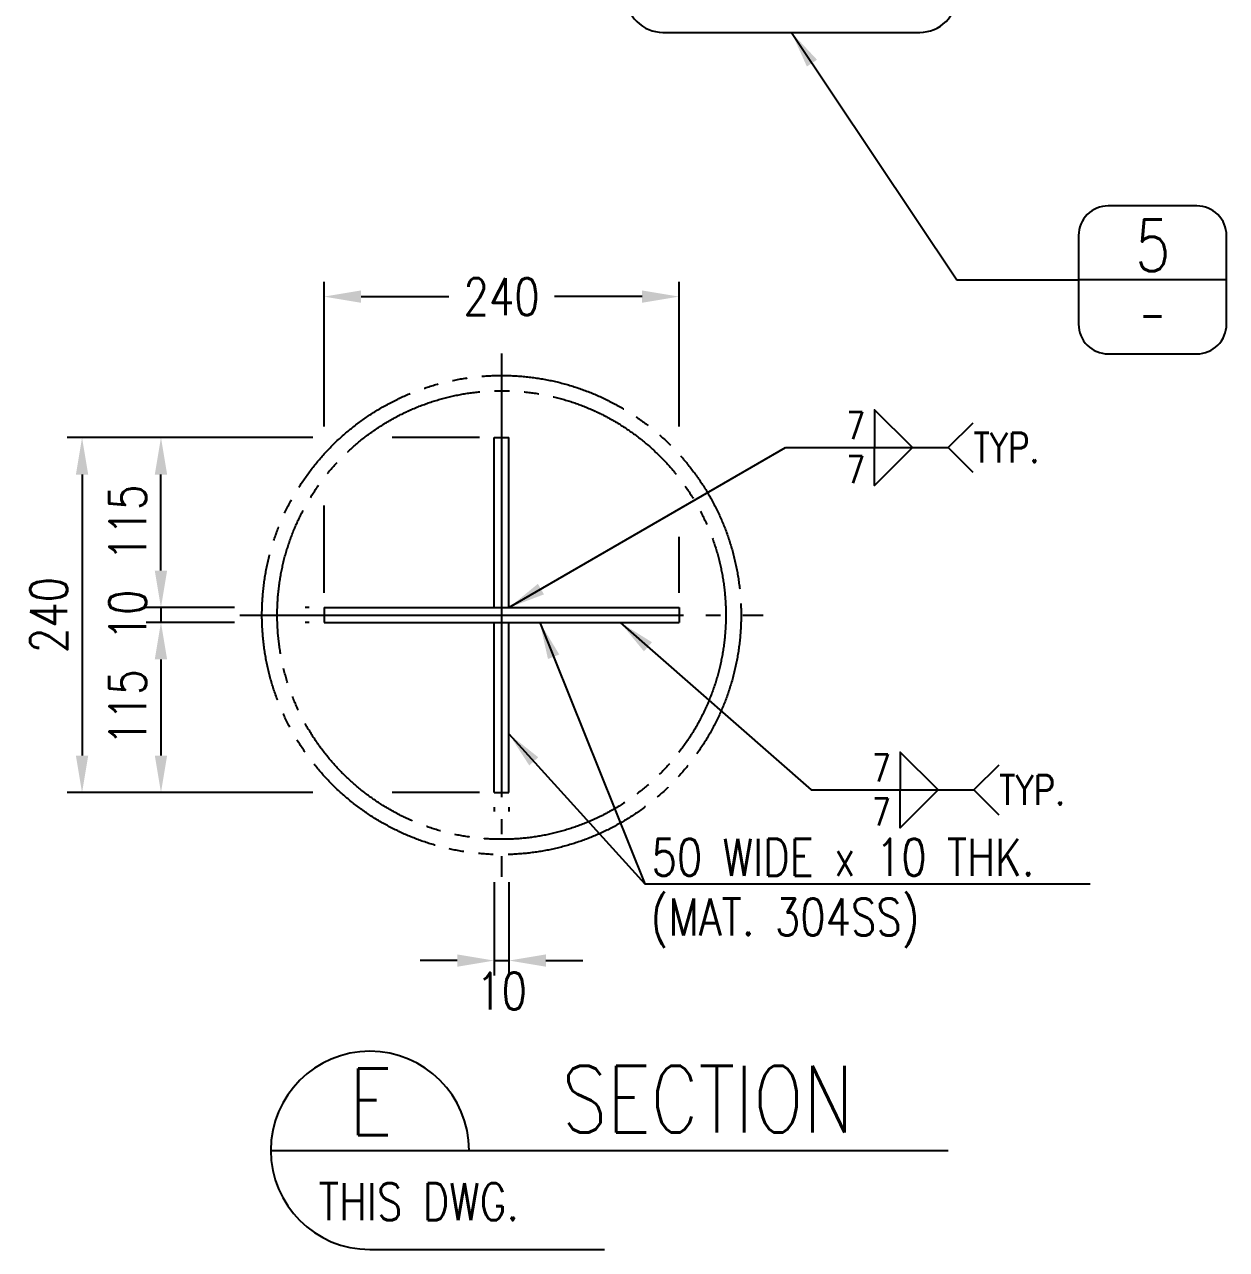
# Model space of a CAD drawing. Header units: millimetres. Extents: x 0 to 91981, y -132907 to 77676.
# Drawn here: x 35172 to 40047, y 64843 to 69812 of the extents above; entities that cross this region are included whole.
import ezdxf
from ezdxf.enums import TextEntityAlignment as Align

# ---------------------------------------------------------------- set-up
doc = ezdxf.new("R2010")
doc.units = ezdxf.units.MM
doc.header["$LTSCALE"] = 60
doc.linetypes.add('JNK-CENTER', pattern=[34, 30, -1.5, 1, -1.5])
doc.linetypes.add('JNK-PHANTOM', pattern=[15, 10, -1, 1, -1, 1, -1])
for name, color, linetype in [('CEN-R', 1, 'JNK-CENTER'), ('CON-C', 4, 'Continuous'), ('CON-G', 3, 'Continuous'), ('CON-W', 7, 'Continuous'), ('CON-Y', 2, 'Continuous'), ('Dim-W', 7, 'Continuous'), ('PHA-W', 7, 'JNK-PHANTOM'), ('TXT-Y', 2, 'Continuous')]:
    doc.layers.add(name, color=color, linetype=linetype)
doc.styles.add('SIMPLEX', font='simplex.shx', dxfattribs={"width": 0.8})
doc.dimstyles.new('DIM60', dxfattribs={"dimscale": 60, "dimtxt": 2.5, "dimasz": 2.5, "dimexe": 1, "dimexo": 1, "dimgap": 1, "dimtad": 1, "dimdsep": 46, "dimtxsty": 'SIMPLEX', "dimcen": 0, "dimclrd": 256, "dimclre": 256, "dimclrt": 2, "dimadec": 1, "dimazin": 2, "dimtfac": 1, "dimtix": 1, "dimtmove": 2, "dimatfit": 2, "dimfxl": 1, "dimarcsym": 1})
doc.dimstyles.new('DIM60x6', dxfattribs={"dimscale": 60, "dimtxt": 2.5, "dimasz": 2.5, "dimexe": 1, "dimexo": 1, "dimgap": 1, "dimtad": 1, "dimdec": 1, "dimlfac": 0.166667, "dimdsep": 46, "dimtxsty": 'SIMPLEX', "dimcen": 0, "dimclrd": 256, "dimclre": 256, "dimclrt": 2, "dimadec": 1, "dimazin": 2, "dimtfac": 1, "dimtdec": 1, "dimtix": 1, "dimtmove": 2, "dimatfit": 2, "dimfxl": 1, "dimarcsym": 1})

# ---------------------------------------------------------------- blocks, each defined once
blk = doc.blocks.new('det-tag')
at = {"layer": 'CON-Y'}
blk.add_line((5, 0), (-5, 0), dxfattribs=at)
blk.add_lwpolyline([(-3, -5), (3, -5, 0.414214), (5, -3), (5, 3, 0.414214), (3, 5), (-3, 5, 0.414214), (-5, 3), (-5, -3, 0.414214)], format="xyb", close=True, dxfattribs=at)
at = {"layer": 'CON-G', "style": 'SIMPLEX', "width": 0.8}
blk.add_attdef('TAG', text='', height=3.5, dxfattribs=at).set_placement((0.023, 0.58), align=Align.CENTER)
at = {"layer": 'CON-Y', "style": 'SIMPLEX', "width": 0.8}
blk.add_attdef('-8888', text='', height=2, dxfattribs=at).set_placement((0, -3.34), align=Align.CENTER)
blk = doc.blocks.new('SECTITLE')
at = {"layer": 'CON-G'}
for p, q in [((-1.7, 0), (44.1, 0)), ((5, -6.7), (20.86, -6.7))]:
    blk.add_line(p, q, dxfattribs=at)
blk.add_arc((5, 0), 6.7, 0, 270, dxfattribs=at)
at = {"layer": 'CON-C', "style": 'SIMPLEX', "width": 0.8}
for tag, p in [('A', (5.06, 1.04)), ('ELEVATION', (27.83, 1.22))]:
    blk.add_attdef(tag, text='', height=4.5, dxfattribs=at).set_placement(p, align=Align.CENTER)
at = {"layer": 'CON-Y', "style": 'SIMPLEX', "width": 0.8}
blk.add_attdef('SCALE', text='', height=2.5, dxfattribs=at).set_placement((44.9, -3.72), align=Align.RIGHT)
blk.add_attdef('H0000-0000', (1.54, -4.72), '', height=2.5, dxfattribs=at)
blk = doc.blocks.new('*D994')
at = {"layer": 'DEFPOINTS', "color": 0, "transparency": 16777216}
for p in [(36386.7, 67446.3), (35725.2, 67386.3), (36386.7, 67386.3)]:
    blk.add_point(p, dxfattribs=at)
at = {"layer": 'Dim-W', "linetype": 'ByBlock', "lineweight": -2, "transparency": 16777216}
for p, q in [((35725.2, 67596.3), (35725.2, 67746.3)), ((36022.9, 67446.3), (35665.2, 67446.3)), ((35725.2, 67446.3), (35725.2, 67386.3)), ((36326.7, 67446.3), (36309.8, 67446.3)), ((36022.9, 67386.3), (35665.2, 67386.3)), ((36326.7, 67386.3), (36309.8, 67386.3)), ((35725.2, 67236.3), (35725.2, 67086.3))]:
    blk.add_line(p, q, dxfattribs=at)
at = {"layer": 'Dim-W', "transparency": 16777216}
for points in [[(35700.2, 67596.3), (35750.2, 67596.3), (35725.2, 67446.3)], [(35700.2, 67236.3), (35750.2, 67236.3), (35725.2, 67386.3)]]:
    blk.add_solid(points, dxfattribs=at)
at = {"layer": 'Dim-W', "color": 2, "transparency": 16777216, "insert": (35590.2, 67416.3), "char_height": 150, "attachment_point": 5, "rotation": 90, "style": 'SIMPLEX'}
blk.add_mtext('10', dxfattribs=at)
blk = doc.blocks.new('*D995')
at = {"layer": 'DEFPOINTS', "color": 0, "transparency": 16777216}
for p in [(35725.2, 68136.3), (37076.7, 68136.3), (36386.7, 67446.3)]:
    blk.add_point(p, dxfattribs=at)
at = {"layer": 'Dim-W', "linetype": 'ByBlock', "lineweight": -2, "transparency": 16777216}
for p, q in [((36341.6, 68136.3), (35665.2, 68136.3)), ((37016.7, 68136.3), (36662.9, 68136.3)), ((35725.2, 67596.3), (35725.2, 67986.3)), ((36022.9, 67446.3), (35837.7, 67446.3)), ((36326.7, 67446.3), (36309.8, 67446.3))]:
    blk.add_line(p, q, dxfattribs=at)
at = {"layer": 'Dim-W', "transparency": 16777216}
for points in [[(35700.2, 67986.3), (35750.2, 67986.3), (35725.2, 68136.3)], [(35700.2, 67596.3), (35750.2, 67596.3), (35725.2, 67446.3)]]:
    blk.add_solid(points, dxfattribs=at)
at = {"layer": 'Dim-W', "color": 2, "transparency": 16777216, "insert": (35590.2, 67791.3), "char_height": 150, "attachment_point": 5, "rotation": 90, "style": 'SIMPLEX'}
blk.add_mtext('115', dxfattribs=at)
blk = doc.blocks.new('*D996')
at = {"layer": 'DEFPOINTS', "color": 0, "transparency": 16777216}
for p in [(36386.7, 67386.3), (35725.2, 66696.3), (37076.7, 66696.3)]:
    blk.add_point(p, dxfattribs=at)
at = {"layer": 'Dim-W', "linetype": 'ByBlock', "lineweight": -2, "transparency": 16777216}
for p, q in [((36022.9, 67386.3), (35837.7, 67386.3)), ((36326.7, 67386.3), (36309.8, 67386.3)), ((35725.2, 67236.3), (35725.2, 66846.3)), ((36341.6, 66696.3), (35665.2, 66696.3)), ((37016.7, 66696.3), (36662.9, 66696.3))]:
    blk.add_line(p, q, dxfattribs=at)
at = {"layer": 'Dim-W', "transparency": 16777216}
for points in [[(35700.2, 67236.3), (35750.2, 67236.3), (35725.2, 67386.3)], [(35700.2, 66846.3), (35750.2, 66846.3), (35725.2, 66696.3)]]:
    blk.add_solid(points, dxfattribs=at)
at = {"layer": 'Dim-W', "color": 2, "transparency": 16777216, "insert": (35590.2, 67041.3), "char_height": 150, "attachment_point": 5, "rotation": 90, "style": 'SIMPLEX'}
blk.add_mtext('115', dxfattribs=at)
blk = doc.blocks.new('*D997')
at = {"layer": 'DEFPOINTS', "color": 0, "transparency": 16777216}
for p in [(37076.7, 68136.3), (35405.2, 66696.3), (37076.7, 66696.3)]:
    blk.add_point(p, dxfattribs=at)
at = {"layer": 'Dim-W', "linetype": 'ByBlock', "lineweight": -2, "transparency": 16777216}
for p, q in [((36341.6, 68136.3), (35345.2, 68136.3)), ((37016.7, 68136.3), (36662.9, 68136.3)), ((35405.2, 67986.3), (35405.2, 66846.3)), ((36341.6, 66696.3), (35345.2, 66696.3)), ((37016.7, 66696.3), (36662.9, 66696.3))]:
    blk.add_line(p, q, dxfattribs=at)
at = {"layer": 'Dim-W', "transparency": 16777216}
for points in [[(35380.2, 67986.3), (35430.2, 67986.3), (35405.2, 68136.3)], [(35380.2, 66846.3), (35430.2, 66846.3), (35405.2, 66696.3)]]:
    blk.add_solid(points, dxfattribs=at)
at = {"layer": 'Dim-W', "color": 2, "transparency": 16777216, "insert": (35270.2, 67416.3), "char_height": 150, "attachment_point": 5, "rotation": 90, "style": 'SIMPLEX'}
blk.add_mtext('240', dxfattribs=at)
blk = doc.blocks.new('*D998')
at = {"layer": 'DEFPOINTS', "color": 0, "transparency": 16777216}
for p in [(37826.7, 68708), (36386.7, 67446.3), (37826.7, 67446.3)]:
    blk.add_point(p, dxfattribs=at)
at = {"layer": 'Dim-W', "linetype": 'ByBlock', "lineweight": -2, "transparency": 16777216}
for p, q in [((36386.7, 68181.4), (36386.7, 68768)), ((37826.7, 68181.4), (37826.7, 68768)), ((36536.7, 68708), (36892.4, 68708)), ((37676.7, 68708), (37320.9, 68708)), ((36386.7, 67506.3), (36386.7, 67860.1)), ((37826.7, 67506.3), (37826.7, 67733.3))]:
    blk.add_line(p, q, dxfattribs=at)
at = {"layer": 'Dim-W', "transparency": 16777216}
for points in [[(36536.7, 68733), (36536.7, 68683), (36386.7, 68708)], [(37676.7, 68733), (37676.7, 68683), (37826.7, 68708)]]:
    blk.add_solid(points, dxfattribs=at)
at = {"layer": 'Dim-W', "color": 2, "transparency": 16777216, "insert": (37106.7, 68708), "char_height": 150, "attachment_point": 5, "style": 'SIMPLEX'}
blk.add_mtext('240', dxfattribs=at)
blk = doc.blocks.new('weld-sy2')
blk.add_lwpolyline([(2.56, 0), (0, -2.56), (0, 0)])
at = {"style": 'SIMPLEX', "width": 0.8}
blk.add_attdef('4', text='', height=2.2, dxfattribs=at).set_placement((-0.6504, -2.992), align=Align.RIGHT)
blk = doc.blocks.new('tail-r')
blk.add_lwpolyline([(1.68, -1.68), (0, 0), (1.68, 1.68)])
at = {"style": 'SIMPLEX', "width": 0.8}
blk.add_attdef('TYP.', text='', height=2, dxfattribs=at).set_placement((1.72, 0), align=Align.MIDDLE_LEFT)
blk = doc.blocks.new('*D999')
at = {"layer": 'DEFPOINTS', "color": 0, "transparency": 16777216}
for p in [(37076.7, 66696.3), (37136.7, 66696.3), (37136.7, 66014.7)]:
    blk.add_point(p, dxfattribs=at)
at = {"layer": 'Dim-W', "linetype": 'ByBlock', "lineweight": -2, "transparency": 16777216}
for p, q in [((37076.7, 66636.3), (37076.7, 66619.5)), ((37136.7, 66636.3), (37136.7, 66619.5)), ((37076.7, 66332.6), (37076.7, 65954.7)), ((37136.7, 66332.6), (37136.7, 65954.7)), ((36926.7, 66014.7), (36776.7, 66014.7)), ((37076.7, 66014.7), (37136.7, 66014.7)), ((37286.7, 66014.7), (37436.7, 66014.7))]:
    blk.add_line(p, q, dxfattribs=at)
at = {"layer": 'Dim-W', "transparency": 16777216}
for points in [[(36926.7, 66039.7), (36926.7, 65989.7), (37076.7, 66014.7)], [(37286.7, 66039.7), (37286.7, 65989.7), (37136.7, 66014.7)]]:
    blk.add_solid(points, dxfattribs=at)
at = {"layer": 'Dim-W', "color": 2, "transparency": 16777216, "insert": (37106.7, 65891.2), "char_height": 150, "attachment_point": 5, "style": 'SIMPLEX'}
blk.add_mtext('10', dxfattribs=at)

msp = doc.modelspace()

# ---------------------------------------------------------------- linework, layer by layer
at = {"layer": 'CEN-R'}
for p, q in [((37106.65216, 68477.81027), (37106.65216, 66354.85027)), ((36045.17216, 67416.33027), (38168.13216, 67416.33027))]:
    msp.add_line(p, q, dxfattribs=at)
at = {"layer": 'CON-G'}
for p, q in [((37076.65216, 68136.33027), (37136.65216, 68136.33027)), ((37076.65216, 67446.33027), (37076.65216, 68136.33027)), ((37136.65216, 67446.33027), (37136.65216, 68136.33027)), ((36386.65216, 67446.33027), (37826.65216, 67446.33027)), ((36386.65216, 67446.33027), (36386.65216, 67386.33027)), ((37826.65216, 67446.33027), (37826.65216, 67386.33027)), ((36386.65216, 67386.33027), (37826.65216, 67386.33027)), ((37076.65216, 66696.33027), (37076.65216, 67386.33027)), ((37136.65216, 66696.33027), (37136.65216, 67386.33027)), ((37076.65216, 66696.33027), (37136.65216, 66696.33027))]:
    msp.add_line(p, q, dxfattribs=at)
at = {"layer": 'Dim-W'}
msp.add_lwpolyline([(38953.52541, 69929.8726), (38953.52541, 70562.50729, 0.4142135624), (38803.52541, 70712.50729), (37761.09954, 70712.50729, 0.4142135624), (37611.09954, 70562.50729), (37611.09954, 69929.8726, 0.4142135624), (37761.09954, 69779.8726), (38803.52541, 69779.8726, 0.4142135624)], format="xyb", close=True, dxfattribs=at)
at = {"layer": 'PHA-W'}
for radius in [971.69997, 909.83997]:
    msp.add_circle((37106.65216, 67416.33027), radius, dxfattribs=at)

# ---------------------------------------------------------------- block references
at = {"layer": 'CON-W'}
ref = msp.add_blockref('weld-sy2', (38620.00511, 68095.68024), dxfattribs=dict(at, xscale=-60, yscale=60, zscale=60, rotation=180))
ref.add_attrib('4', '7', dxfattribs={"layer": '0', "height": 110.4, "style": 'SIMPLEX', "width": 0.8}).set_placement((38580.98111, 68129.85624), align=Align.RIGHT)
ref = msp.add_blockref('tail-r', (38918.2, 68095.68024), dxfattribs=dict(at, xscale=60, yscale=60, zscale=60))
ref.add_attrib('TYP.', 'TYP.', dxfattribs={"layer": 'CON-Y', "height": 120, "style": 'SIMPLEX', "width": 0.8}).set_placement((39021.4, 68095.68024), align=Align.MIDDLE_LEFT)
ref = msp.add_blockref('weld-sy2', (38620.00511, 68095.68024), dxfattribs=dict(at, xscale=60, yscale=60, zscale=60))
ref.add_attrib('4', '7', dxfattribs={"layer": '0', "height": 110.4, "style": 'SIMPLEX', "width": 0.8}).set_placement((38580.98111, 67951.10424), align=Align.RIGHT)
ref = msp.add_blockref('weld-sy2', (38724.10107, 66706.98031), dxfattribs=dict(at, xscale=-60, yscale=60, zscale=60, rotation=180))
ref.add_attrib('4', '7', dxfattribs={"layer": '0', "height": 110.4, "style": 'SIMPLEX', "width": 0.8}).set_placement((38685.07707, 66741.15631), align=Align.RIGHT)
ref = msp.add_blockref('tail-r', (39022.29596, 66706.98031), dxfattribs=dict(at, xscale=-60, yscale=60, zscale=60, rotation=180))
ref.add_attrib('TYP.', 'TYP.', dxfattribs={"layer": 'CON-Y', "height": 120, "style": 'SIMPLEX', "width": 0.8}).set_placement((39125.49596, 66706.98031), align=Align.MIDDLE_LEFT)
ref = msp.add_blockref('weld-sy2', (38724.10107, 66706.98031), dxfattribs=dict(at, xscale=60, yscale=60, zscale=60))
ref.add_attrib('4', '7', dxfattribs={"layer": '0', "height": 110.4, "style": 'SIMPLEX', "width": 0.8}).set_placement((38685.07707, 66562.40431), align=Align.RIGHT)
at = {"layer": 'Dim-W', "xscale": 60, "yscale": 60, "zscale": 60}
for name, p, values in [('det-tag', (39747.16529, 68775.75508), {'TAG': '5', '-8888': '-'}), ('SECTITLE', (36272.75128, 65244.62286), {'H0000-0000': 'THIS DWG.', 'A': 'E', 'ELEVATION': 'SECTION'})]:
    msp.add_blockref(name, p, dxfattribs=at).add_auto_attribs(values)

# ---------------------------------------------------------------- texts
at = {"layer": 'TXT-Y', "style": 'SIMPLEX', "width": 0.8}
for s, p in [('50 WIDE x 10 THK. ', (37715.0988, 66359.04386)), ('(MAT. 304SS)', (37711.30452, 66116.39651))]:
    msp.add_text(s, height=150, dxfattribs=at).set_placement(p)

# ---------------------------------------------------------------- dimensions: what is measured, and where the dimension line sits
at = {"layer": 'Dim-W'}
dim = msp.add_linear_dim(base=(37826.65216, 68708.03024), p1=(36386.65216, 67446.33027), p2=(37826.65216, 67446.33027), dimstyle='DIM60x6', override={"dimtol": 0, "dimlim": 0, "dimtp": 0, "dimtm": 0, "dimtfac": 1, "dimtdec": 1, "dimtolj": 0, "dimtzin": 8}, dxfattribs=at)
dim.commit()
dim.dimension.update_dxf_attribs({"geometry": '*D998', "text_midpoint": (37106.65216, 68708.03024), "dimtype": 160})
for base, p1, p2, picture, middle in [((35405.17216, 66696.33027), (37076.65216, 68136.33027), (37076.65216, 66696.33027), '*D997', (35270.17216, 67416.33027)), ((35725.17216, 68136.33027), (36386.65216, 67446.33027), (37076.65216, 68136.33027), '*D995', (35590.17216, 67791.33027)), ((35725.17216, 67386.33027), (36386.65216, 67446.33027), (36386.65216, 67386.33027), '*D994', (35590.17216, 67416.33027)), ((35725.17216, 66696.33027), (36386.65216, 67386.33027), (37076.65216, 66696.33027), '*D996', (35590.17216, 67041.33027))]:
    dim = msp.add_linear_dim(base=base, p1=p1, p2=p2, angle=90, dimstyle='DIM60x6', dxfattribs=at)
    dim.commit()
    dim.dimension.update_dxf_attribs({"geometry": picture, "text_midpoint": middle})
dim = msp.add_linear_dim(base=(37136.65216, 66014.68703), p1=(37076.65216, 66696.33027), p2=(37136.65216, 66696.33027), dimstyle='DIM60x6', dxfattribs=at)
dim.commit()
dim.dimension.update_dxf_attribs({"geometry": '*D999', "text_midpoint": (37106.65216, 65891.22766), "dimtype": 160})

# ---------------------------------------------------------------- leaders
for points in [[(38282.31248, 69779.8726), (38953.52541, 68775.75508), (39447.16529, 68775.75508)], [(37136.65216, 67446.33027), (38258.19076, 68095.68024), (38918.2, 68095.68024)], [(37262.05218, 67386.33027), (37687.37373, 66326.13702)], [(37587.802, 67386.33027), (38362.28672, 66706.98031), (39022.29596, 66706.98031)], [(37136.65216, 66933.83025), (37687.37373, 66326.13702), (39493.83814, 66326.13702)]]:
    msp.add_leader(points, dimstyle='DIM60', override={"dimgap": 1, "dimtad": 0}, dxfattribs=at)

doc.saveas('drawing.dxf')
